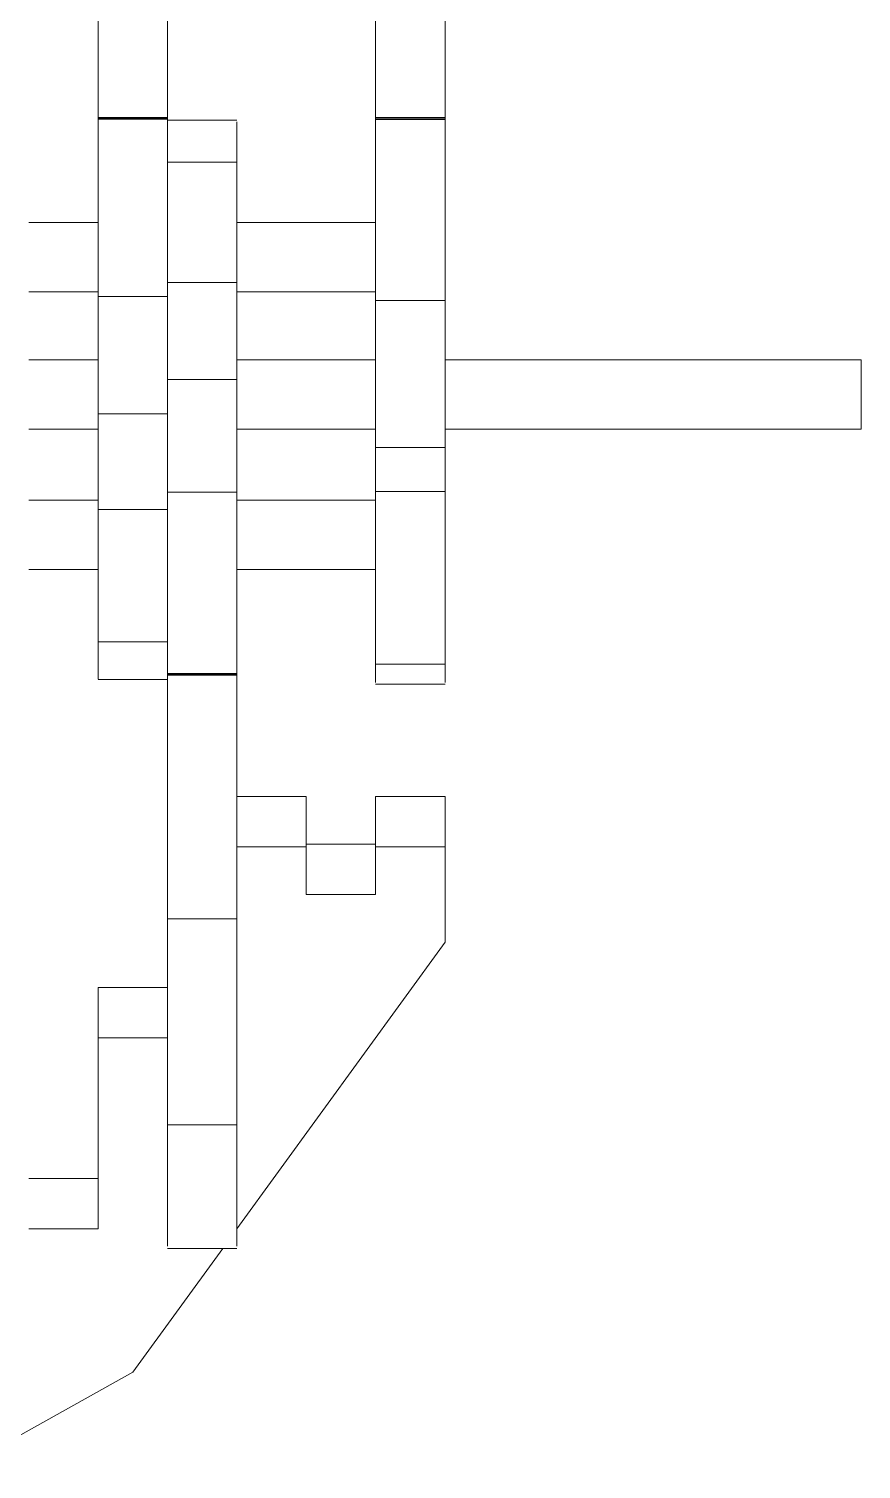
# Model space of a CAD drawing. Header units: inches. Extents: x 0 to 44.3, y 0 to 33.7.
# Drawn here: x 22.523 to 23.273, y 17.966 to 19.264 of the extents above; entities that cross this region are included whole.
import ezdxf

# ---------------------------------------------------------------- set-up
doc = ezdxf.new("R2010")
doc.units = ezdxf.units.IN
doc.header["$MEASUREMENT"] = 0

msp = doc.modelspace()

# ---------------------------------------------------------------- linework, layer by layer
at = {"color": 7, "linetype": 'Continuous', "lineweight": 15}
for p, q in [((22.5851, 19.1843), (22.6476, 19.1843)), ((22.5851, 19.1837), (22.6476, 19.1837)), ((22.5851, 19.1828), (22.6476, 19.1828)), ((22.7101, 19.1819), (22.6476, 19.1819)), ((22.8351, 19.1841), (22.8976, 19.1841)), ((22.8351, 19.1835), (22.8976, 19.1835)), ((22.8351, 19.1825), (22.8976, 19.1825)), ((22.7101, 19.1438), (22.6476, 19.1438)), ((22.5851, 19.0895), (22.5226, 19.0895)), ((22.8351, 19.0895), (22.7101, 19.0895)), ((22.5226, 19.027), (22.5851, 19.027)), ((22.7101, 19.0355), (22.6476, 19.0355)), ((22.6476, 19.0228), (22.6476, 19.0319)), ((22.7101, 19.027), (22.8351, 19.027)), ((22.5851, 19.0228), (22.6476, 19.0228)), ((22.8351, 19.0192), (22.8976, 19.0192)), ((22.5851, 18.9658), (22.5226, 18.9658)), ((22.8351, 18.9658), (22.7101, 18.9658)), ((23.2726, 18.9658), (22.8976, 18.9658)), ((23.2726, 18.9033), (23.2726, 18.9658)), ((22.7101, 18.9481), (22.6476, 18.9481)), ((22.5851, 18.9171), (22.6476, 18.9171)), ((22.5226, 18.9033), (22.5851, 18.9033)), ((22.7101, 18.9033), (22.8351, 18.9033)), ((22.8976, 18.9033), (23.2726, 18.9033)), ((22.8351, 18.8868), (22.8976, 18.8868)), ((22.7101, 18.8466), (22.6476, 18.8466)), ((22.8351, 18.8472), (22.8976, 18.8472)), ((22.5851, 18.8395), (22.5226, 18.8395)), ((22.8351, 18.8395), (22.7101, 18.8395)), ((22.5851, 18.8309), (22.6476, 18.8309)), ((22.5226, 18.777), (22.5851, 18.777)), ((22.7101, 18.777), (22.8351, 18.777)), ((22.5851, 18.7117), (22.6476, 18.7117)), ((22.8351, 18.6916), (22.8976, 18.6916)), ((22.5851, 18.6778), (22.6476, 18.6778)), ((22.7101, 18.6832), (22.6476, 18.6832)), ((22.7101, 18.6822), (22.6476, 18.6822)), ((22.7101, 18.6816), (22.6476, 18.6816)), ((22.8351, 18.6735), (22.8976, 18.6735)), ((22.7101, 18.5725), (22.7726, 18.5725)), ((22.7726, 18.5725), (22.7726, 18.5271)), ((22.8351, 18.5725), (22.8976, 18.5725)), ((22.8351, 18.5725), (22.8351, 18.5271)), ((22.8976, 18.5725), (22.8976, 18.5271)), ((22.7101, 18.5271), (22.7726, 18.5271)), ((22.7726, 18.5294), (22.8351, 18.5294)), ((22.7726, 18.5271), (22.7726, 18.4841)), ((22.8351, 18.4841), (22.8351, 18.5271)), ((22.8351, 18.5271), (22.8976, 18.5271)), ((22.8976, 18.5271), (22.8976, 18.4411)), ((22.7726, 18.4841), (22.8351, 18.4841)), ((22.7101, 18.4623), (22.6476, 18.4623)), ((22.8976, 18.4411), (22.7101, 18.1828)), ((22.5851, 18.4003), (22.5851, 18.355)), ((22.5851, 18.4003), (22.6476, 18.4003)), ((22.5851, 18.1828), (22.5851, 18.355)), ((22.5851, 18.355), (22.6476, 18.355)), ((22.7101, 18.2767), (22.6476, 18.2767)), ((22.5226, 18.2282), (22.5851, 18.2282)), ((22.5226, 18.1828), (22.5851, 18.1828)), ((22.6973, 18.1653), (22.6163, 18.0537)), ((22.6476, 18.1653), (22.7101, 18.1653)), ((22.6163, 18.0537), (22.4601, 17.9663))]:
    msp.add_line(p, q, dxfattribs=at)
for points, knots in [([(22.8351, 19.1841), (22.8351, 19.2012), (22.8351, 19.2344), (22.8351, 19.2833), (22.8351, 19.3271), (22.8351, 19.3735), (22.8351, 19.419), (22.8351, 19.4428), (22.8351, 19.4547)], [0, 0, 0, 0, 0.144394, 0.280685, 0.415752, 0.553311, 0.775622, 1, 1, 1, 1]), ([(22.8976, 19.1841), (22.8976, 19.2012), (22.8976, 19.2344), (22.8976, 19.2833), (22.8976, 19.3271), (22.8976, 19.3735), (22.8976, 19.419), (22.8976, 19.4428), (22.8976, 19.4547)], [0, 0, 0, 0, 0.144394, 0.280685, 0.415752, 0.553311, 0.775622, 1, 1, 1, 1]), ([(22.5851, 19.1843), (22.5851, 19.206), (22.5851, 19.2472), (22.5851, 19.3159), (22.5851, 19.3627), (22.5851, 19.3894)], [0, 0, 0, 0, 0.320913, 0.611378, 1, 1, 1, 1]), ([(22.6476, 19.1843), (22.6476, 19.206), (22.6476, 19.2472), (22.6476, 19.3159), (22.6476, 19.3627), (22.6476, 19.3894)], [0, 0, 0, 0, 0.320913, 0.611378, 1, 1, 1, 1]), ([(22.5851, 19.1837), (22.5851, 19.1838), (22.5851, 19.1841), (22.5851, 19.1843), (22.5851, 19.1843)], [0, 0, 0, 0, 0.604849, 1, 1, 1, 1]), ([(22.5851, 19.1828), (22.5851, 19.183), (22.5851, 19.1833), (22.5851, 19.1836), (22.5851, 19.1837)], [0, 0, 0, 0, 0.559969, 1, 1, 1, 1]), ([(22.5851, 19.0228), (22.5851, 19.0301), (22.5851, 19.0494), (22.5851, 19.0819), (22.5851, 19.1154), (22.5851, 19.1439), (22.5851, 19.163), (22.5851, 19.1756), (22.5851, 19.1812), (22.5851, 19.1828)], [0, 0, 0, 0, 0.137513, 0.358826, 0.609199, 0.763781, 0.891453, 0.969072, 1, 1, 1, 1]), ([(22.6476, 19.1837), (22.6476, 19.1838), (22.6476, 19.1841), (22.6476, 19.1843), (22.6476, 19.1843)], [0, 0, 0, 0, 0.604849, 1, 1, 1, 1]), ([(22.6476, 19.1828), (22.6476, 19.183), (22.6476, 19.1833), (22.6476, 19.1836), (22.6476, 19.1837)], [0, 0, 0, 0, 0.5599691, 1, 1, 1, 1]), ([(22.6476, 19.1474), (22.6476, 19.1535), (22.6476, 19.1637), (22.6476, 19.1756), (22.6476, 19.1812), (22.6476, 19.1828)], [0, 0, 0, 0, 0.5134, 0.861355, 1, 1, 1, 1]), ([(22.8351, 19.1835), (22.8351, 19.1836), (22.8351, 19.1838), (22.8351, 19.184), (22.8351, 19.1841)], [0, 0, 0, 0, 0.605415, 1, 1, 1, 1]), ([(22.8351, 19.1825), (22.8351, 19.1827), (22.8351, 19.183), (22.8351, 19.1833), (22.8351, 19.1835)], [0, 0, 0, 0, 0.560288, 1, 1, 1, 1]), ([(22.8351, 19.0192), (22.8351, 19.0301), (22.8351, 19.0541), (22.8351, 19.0901), (22.8351, 19.1285), (22.8351, 19.1594), (22.8351, 19.1774), (22.8351, 19.1825)], [0, 0, 0, 0, 0.192399, 0.422026, 0.654285, 0.902602, 1, 1, 1, 1]), ([(22.8976, 19.1835), (22.8976, 19.1836), (22.8976, 19.1838), (22.8976, 19.184), (22.8976, 19.1841)], [0, 0, 0, 0, 0.605415, 1, 1, 1, 1]), ([(22.8976, 19.1825), (22.8976, 19.1827), (22.8976, 19.183), (22.8976, 19.1833), (22.8976, 19.1835)], [0, 0, 0, 0, 0.560288, 1, 1, 1, 1]), ([(22.8976, 19.0192), (22.8976, 19.0301), (22.8976, 19.0541), (22.8976, 19.0901), (22.8976, 19.1285), (22.8976, 19.1594), (22.8976, 19.1774), (22.8976, 19.1825)], [0, 0, 0, 0, 0.192399, 0.422026, 0.654285, 0.902602, 1, 1, 1, 1]), ([(22.6476, 19.1796), (22.6476, 19.1801), (22.6476, 19.1816), (22.6476, 19.1691), (22.6476, 19.1523), (22.6476, 19.1438)], [0, 0, 0, 0, 0.216545, 0.600113, 1, 1, 1, 1]), ([(22.7101, 19.1796), (22.7101, 19.1801), (22.7101, 19.1816), (22.7101, 19.1691), (22.7101, 19.1523), (22.7101, 19.1438)], [0, 0, 0, 0, 0.216545, 0.600113, 1, 1, 1, 1]), ([(22.6476, 19.1438), (22.6476, 19.1351), (22.6476, 19.1181), (22.6476, 19.0811), (22.6476, 19.0527), (22.6476, 19.0355)], [0, 0, 0, 0, 0.29132, 0.57166, 1, 1, 1, 1]), ([(22.7101, 19.1438), (22.7101, 19.1351), (22.7101, 19.1181), (22.7101, 19.0811), (22.7101, 19.0527), (22.7101, 19.0355)], [0, 0, 0, 0, 0.29132, 0.57166, 1, 1, 1, 1]), ([(22.6476, 19.0355), (22.6476, 19.017), (22.6476, 18.986), (22.6476, 18.959), (22.6476, 18.9481)], [0, 0, 0, 0, 0.595222, 1, 1, 1, 1]), ([(22.7101, 19.0355), (22.7101, 19.017), (22.7101, 18.986), (22.7101, 18.959), (22.7101, 18.9481)], [0, 0, 0, 0, 0.595222, 1, 1, 1, 1]), ([(22.5851, 18.9171), (22.5851, 18.9282), (22.5851, 18.9471), (22.5851, 18.9726), (22.5851, 18.9923), (22.5851, 19.0086), (22.5851, 19.0184), (22.5851, 19.0228)], [0, 0, 0, 0, 0.341034, 0.583601, 0.751841, 0.889226, 1, 1, 1, 1]), ([(22.6476, 18.9171), (22.6476, 18.9282), (22.6476, 18.9471), (22.6476, 18.9726), (22.6476, 18.9923), (22.6476, 19.0086), (22.6476, 19.0184), (22.6476, 19.0228)], [0, 0, 0, 0, 0.341034, 0.583601, 0.751841, 0.889226, 1, 1, 1, 1]), ([(22.8351, 18.8868), (22.8351, 18.9011), (22.8351, 18.9272), (22.8351, 18.9639), (22.8351, 18.9939), (22.8351, 19.0113), (22.8351, 19.0192)], [0, 0, 0, 0, 0.357553, 0.651133, 0.840852, 1, 1, 1, 1]), ([(22.8976, 18.8868), (22.8976, 18.9011), (22.8976, 18.9272), (22.8976, 18.9639), (22.8976, 18.9939), (22.8976, 19.0113), (22.8976, 19.0192)], [0, 0, 0, 0, 0.357553, 0.651133, 0.840852, 1, 1, 1, 1]), ([(22.6476, 18.9481), (22.6476, 18.9372), (22.6476, 18.9188), (22.6476, 18.8942), (22.6476, 18.8756), (22.6476, 18.8602), (22.6476, 18.8508), (22.6476, 18.8466)], [0, 0, 0, 0, 0.348042, 0.591694, 0.757222, 0.890025, 1, 1, 1, 1]), ([(22.7101, 18.9481), (22.7101, 18.9372), (22.7101, 18.9188), (22.7101, 18.8942), (22.7101, 18.8756), (22.7101, 18.8602), (22.7101, 18.8508), (22.7101, 18.8466)], [0, 0, 0, 0, 0.348042, 0.591694, 0.757222, 0.890025, 1, 1, 1, 1]), ([(22.5851, 18.8309), (22.5851, 18.849), (22.5851, 18.8794), (22.5851, 18.9063), (22.5851, 18.9171)], [0, 0, 0, 0, 0.5983652, 1, 1, 1, 1]), ([(22.6476, 18.8309), (22.6476, 18.849), (22.6476, 18.8794), (22.6476, 18.9063), (22.6476, 18.9171)], [0, 0, 0, 0, 0.598365, 1, 1, 1, 1]), ([(22.8351, 18.8472), (22.8351, 18.8548), (22.8351, 18.8678), (22.8351, 18.8812), (22.8351, 18.8868)], [0, 0, 0, 0, 0.580401, 1, 1, 1, 1]), ([(22.8976, 18.8472), (22.8976, 18.8548), (22.8976, 18.8678), (22.8976, 18.8812), (22.8976, 18.8868)], [0, 0, 0, 0, 0.5804012, 1, 1, 1, 1]), ([(22.7101, 18.8466), (22.7101, 18.8217), (22.7101, 18.7793), (22.7101, 18.728), (22.7101, 18.6982), (22.7101, 18.6862), (22.7101, 18.6832)], [0, 0, 0, 0, 0.455189, 0.77407, 0.941972, 1, 1, 1, 1]), ([(22.8351, 18.6916), (22.8351, 18.702), (22.8351, 18.7225), (22.8351, 18.7663), (22.8351, 18.8092), (22.8351, 18.8345), (22.8351, 18.8472)], [0, 0, 0, 0, 0.285777, 0.561609, 0.778555, 1, 1, 1, 1]), ([(22.8976, 18.6916), (22.8976, 18.702), (22.8976, 18.7225), (22.8976, 18.7663), (22.8976, 18.8092), (22.8976, 18.8345), (22.8976, 18.8472)], [0, 0, 0, 0, 0.285777, 0.561609, 0.778555, 1, 1, 1, 1]), ([(22.5851, 18.7117), (22.5851, 18.721), (22.5851, 18.7392), (22.5851, 18.7802), (22.5851, 18.8118), (22.5851, 18.8309)], [0, 0, 0, 0, 0.291652, 0.571756, 1, 1, 1, 1]), ([(22.6476, 18.7117), (22.6476, 18.721), (22.6476, 18.7392), (22.6476, 18.7802), (22.6476, 18.8118), (22.6476, 18.8309)], [0, 0, 0, 0, 0.291652, 0.571756, 1, 1, 1, 1]), ([(22.5851, 18.6786), (22.5851, 18.6784), (22.5851, 18.6766), (22.5851, 18.6856), (22.5851, 18.7029), (22.5851, 18.7117)], [0, 0, 0, 0, 0.072224, 0.526121, 1, 1, 1, 1]), ([(22.6476, 18.6865), (22.6476, 18.6868), (22.6476, 18.6903), (22.6476, 18.7015), (22.6476, 18.7117)], [0, 0, 0, 0, 0.099455, 1, 1, 1, 1]), ([(22.6476, 18.7016), (22.6476, 18.6985), (22.6476, 18.6923), (22.6476, 18.6862), (22.6476, 18.6832)], [0, 0, 0, 0, 0.492422, 1, 1, 1, 1]), ([(22.8351, 18.6753), (22.8351, 18.675), (22.8351, 18.6741), (22.8351, 18.6847), (22.8351, 18.6916)], [0, 0, 0, 0, 0.350399, 1, 1, 1, 1]), ([(22.8976, 18.6753), (22.8976, 18.675), (22.8976, 18.6741), (22.8976, 18.6847), (22.8976, 18.6916)], [0, 0, 0, 0, 0.350399, 1, 1, 1, 1]), ([(22.6476, 18.6832), (22.6476, 18.683), (22.6476, 18.6827), (22.6476, 18.6824), (22.6476, 18.6822)], [0, 0, 0, 0, 0.560613, 1, 1, 1, 1]), ([(22.6476, 18.6822), (22.6476, 18.6821), (22.6476, 18.6819), (22.6476, 18.6817), (22.6476, 18.6816)], [0, 0, 0, 0, 0.605982, 1, 1, 1, 1]), ([(22.6476, 18.6816), (22.6476, 18.6605), (22.6476, 18.6186), (22.6476, 18.5435), (22.6476, 18.4929), (22.6476, 18.4623)], [0, 0, 0, 0, 0.285555, 0.567182, 1, 1, 1, 1]), ([(22.7101, 18.6832), (22.7101, 18.683), (22.7101, 18.6827), (22.7101, 18.6824), (22.7101, 18.6822)], [0, 0, 0, 0, 0.560613, 1, 1, 1, 1]), ([(22.7101, 18.6822), (22.7101, 18.6821), (22.7101, 18.6819), (22.7101, 18.6817), (22.7101, 18.6816)], [0, 0, 0, 0, 0.605982, 1, 1, 1, 1]), ([(22.7101, 18.6816), (22.7101, 18.6605), (22.7101, 18.6186), (22.7101, 18.5435), (22.7101, 18.4929), (22.7101, 18.4623)], [0, 0, 0, 0, 0.2855554, 0.5671818, 1, 1, 1, 1]), ([(22.6476, 18.4623), (22.6476, 18.4433), (22.6476, 18.405), (22.6476, 18.3401), (22.6476, 18.3009), (22.6476, 18.2767)], [0, 0, 0, 0, 0.274232, 0.55191, 1, 1, 1, 1]), ([(22.7101, 18.4623), (22.7101, 18.4433), (22.7101, 18.405), (22.7101, 18.3401), (22.7101, 18.3009), (22.7101, 18.2767)], [0, 0, 0, 0, 0.274232, 0.55191, 1, 1, 1, 1]), ([(22.6476, 18.2767), (22.6476, 18.2578), (22.6476, 18.2206), (22.6476, 18.1855), (22.6476, 18.1667), (22.6476, 18.1671), (22.6476, 18.1673)], [0, 0, 0, 0, 0.284669, 0.560822, 0.832657, 1, 1, 1, 1]), ([(22.7101, 18.2767), (22.7101, 18.2578), (22.7101, 18.2206), (22.7101, 18.1855), (22.7101, 18.1667), (22.7101, 18.1671), (22.7101, 18.1673)], [0, 0, 0, 0, 0.284669, 0.560822, 0.832657, 1, 1, 1, 1])]:
    msp.add_open_spline(points, degree=3, knots=knots, dxfattribs=at)

doc.saveas('drawing.dxf')
